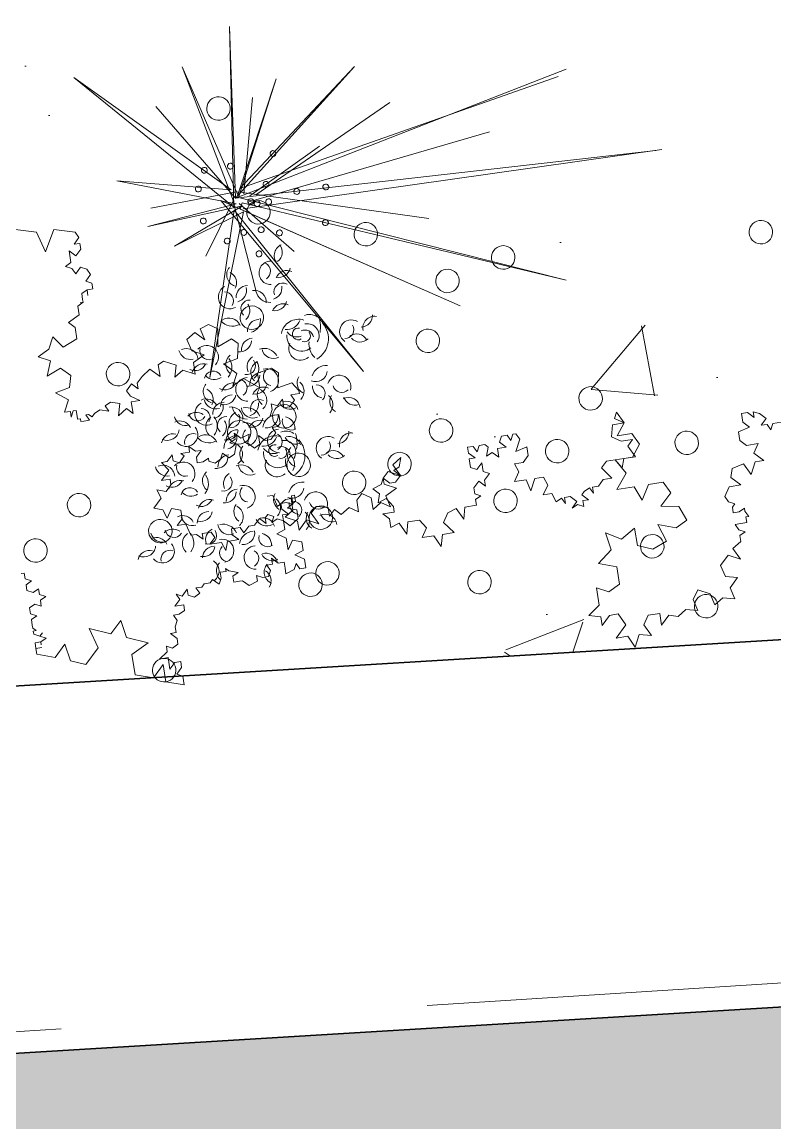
# Model space of a CAD drawing. Header units: metres. Extents: x 0 to 4415, y 1197 to 2590.
# Drawn here: x 1908.921 to 1909.434, y 1309.365 to 1310.115 of the extents above; entities that cross this region are included whole.
import ezdxf

# ---------------------------------------------------------------- set-up
doc = ezdxf.new("R2010")
doc.units = ezdxf.units.M
doc.linetypes.add('AXES', pattern=[2, 1.25, -0.25, 0.25, -0.25])
doc.linetypes.add('CACHE2', pattern=[4.7625, 3.175, -1.5875])
for name, color, linetype, lineweight in [('caché', 20, 'CACHE2', 13), ('Façade 02', 41, 'Continuous', 35), ('gris', 251, 'Continuous', 9)]:
    doc.layers.add(name, color=color, linetype=linetype, lineweight=lineweight)
doc.layers.add('veg', color=7, linetype='Continuous', lineweight=9, true_color=0x61c200)

# ---------------------------------------------------------------- blocks, each defined once
blk = doc.blocks.new('Plantes')
for p, q in [((-0.5796, 1.7132), (-0.238, 1.2957)), ((-0.189, 1.2913), (-0.5796, 1.7132)), ((-0.2838, 1.6127), (-0.1979, 1.2839)), ((-0.238, 1.2957), (-0.2838, 1.6127)), ((-0.2306, 1.2868), (-0.2012, 1.523)), ((-0.1979, 1.2839), (-0.1508, 1.535)), ((-0.1508, 1.535), (-0.1912, 1.2668)), ((-0.2142, 1.2853), (-0.4842, 1.4906)), ((-0.1912, 1.2668), (-0.0912, 1.4638)), ((-0.0912, 1.4638), (-0.1748, 1.2653)), ((-0.5902, 1.4095), (-0.2135, 1.2935)), ((-0.2231, 1.2779), (-0.5902, 1.4095)), ((0.281, 1.3894), (-0.1808, 1.2906)), ((-0.1748, 1.2653), (0.281, 1.3894)), ((-0.2053, 1.2928), (-0.0577, 1.3784)), ((-0.2106, 1.3262), (0.1269, 0.6784)), ((0.2921, 0.9601), (-0.2106, 1.3262)), ((-0.2135, 1.2935), (0.0458, 1.2456)), ((-0.6932, 1.2704), (-0.189, 1.2913)), ((-0.2142, 1.2853), (-0.6932, 1.2704)), ((-0.559, 0.929), (-0.2142, 1.2853)), ((-0.2402, 1.2712), (-0.559, 0.929)), ((-0.5393, 1.1496), (-0.2231, 1.2779)), ((-0.215, 1.2771), (-0.5393, 1.1496)), ((-0.2142, 1.2853), (-0.5127, 0.3401)), ((-0.4942, 0.3632), (-0.2402, 1.2712)), ((-0.2246, 1.2615), (-0.4919, 1.2195)), ((-0.183, 1.2661), (-0.2717, 0.088)), ((-0.2702, 0.1044), (-0.2142, 1.2853)), ((-0.2313, 1.2786), (-0.122, 0.75)), ((0.0754, 0.3782), (-0.215, 1.2771)), ((-0.1993, 1.2675), (0.0754, 0.3782)), ((-0.1986, 1.2757), (-0.055, 1.1311)), ((0.1269, 0.6784), (-0.1823, 1.2742)), ((-0.1808, 1.2906), (0.2921, 0.9601)), ((-0.2008, 1.2512), (-0.3527, 0.5647)), ((-0.2179, 1.2445), (-0.3431, 1.0415)), ((0.6228, 1.2518), (0.6214, 1.2354)), ((0.6214, 1.2354), (0.6533, 1.2244)), ((-0.2193, 1.2281), (-0.4519, 0.8371)), ((0.6348, 1.2013), (0.6333, 1.185)), ((0.6533, 1.2244), (0.6348, 1.2013)), ((0.666, 1.182), (0.6845, 1.2051)), ((0.6845, 1.2051), (0.698, 1.171)), ((0.6333, 1.185), (0.666, 1.182)), ((0.7225, 1.1688), (0.6958, 1.1464)), ((0.698, 1.171), (0.7225, 1.1688)), ((0.6958, 1.1464), (0.7092, 1.1123)), ((0.678, 1.1316), (0.6602, 1.1167)), ((0.6602, 1.1167), (0.6654, 1.0833)), ((0.7092, 1.1123), (0.678, 1.1316)), ((0.6654, 1.0833), (0.6899, 1.0811)), ((0.6899, 1.0811), (0.6721, 1.0662)), ((0.687, 1.0484), (0.6685, 1.0253)), ((0.6721, 1.0662), (0.687, 1.0484)), ((0.6685, 1.0253), (0.6827, 0.9994)), ((0.65, 1.0023), (0.6322, 0.9874)), ((0.6322, 0.9874), (0.6463, 0.9614)), ((0.6827, 0.9994), (0.65, 1.0023)), ((0.6107, 0.9317), (0.6211, 0.9554)), ((0.6211, 0.9554), (0.636, 0.9376)), ((0.6463, 0.9614), (0.679, 0.9585)), ((0.679, 0.9585), (0.6605, 0.9355)), ((0.5937, 0.925), (0.5759, 0.9101)), ((0.5937, 0.925), (0.6107, 0.9317)), ((0.6085, 0.9072), (0.5937, 0.925)), ((0.61, 0.9235), (0.5937, 0.925)), ((0.6234, 0.8894), (0.61, 0.9235)), ((0.636, 0.9376), (0.6612, 0.9436)), ((0.6612, 0.9436), (0.6508, 0.9198)), ((0.6605, 0.9355), (0.6746, 0.9095)), ((0.6902, 0.8999), (0.6932, 0.9325)), ((0.6932, 0.9325), (0.708, 0.9147)), ((0.5581, 0.8952), (0.5395, 0.8721)), ((0.5893, 0.8759), (0.5581, 0.8952)), ((0.5648, 0.8781), (0.5744, 0.8937)), ((0.5744, 0.8937), (0.5893, 0.8759)), ((0.5759, 0.9101), (0.5893, 0.8759)), ((0.6071, 0.8908), (0.6085, 0.9072)), ((0.6427, 0.9206), (0.6234, 0.8894)), ((0.6746, 0.9095), (0.6427, 0.9206)), ((0.6508, 0.9198), (0.6739, 0.9013)), ((0.6739, 0.9013), (0.6902, 0.8999)), ((0.708, 0.9147), (0.7326, 0.9126)), ((0.7326, 0.9126), (0.7222, 0.8888)), ((0.5395, 0.8721), (0.5648, 0.8781)), ((0.5893, 0.8759), (0.6071, 0.8908)), ((0.72, 0.8643), (0.7171, 0.8316)), ((0.7534, 0.8695), (0.72, 0.8643)), ((0.7222, 0.8888), (0.7534, 0.8695)), ((0.7171, 0.8316), (0.7401, 0.8131)), ((0.7401, 0.8131), (0.7661, 0.8272)), ((0.7661, 0.8272), (0.7632, 0.7945)), ((0.761, 0.77), (0.7581, 0.7373)), ((0.7944, 0.7753), (0.761, 0.77)), ((0.7632, 0.7945), (0.7944, 0.7753)), ((0.7016, 0.7506), (0.6913, 0.7268)), ((0.7276, 0.7648), (0.7016, 0.7506)), ((0.7581, 0.7373), (0.7276, 0.7648)), ((0.7225, 0.7076), (0.6891, 0.7023)), ((0.6913, 0.7268), (0.7225, 0.7076)), ((0.5228, 0.6842), (0.5213, 0.6679)), ((0.5391, 0.6828), (0.5228, 0.6842)), ((0.554, 0.665), (0.5391, 0.6828)), ((0.5554, 0.6813), (0.554, 0.665)), ((0.5799, 0.6791), (0.5554, 0.6813)), ((0.5867, 0.662), (0.5799, 0.6791)), ((0.6891, 0.7023), (0.6862, 0.6696)), ((0.5198, 0.6515), (0.5184, 0.6352)), ((0.5369, 0.6582), (0.5198, 0.6515)), ((0.5213, 0.6679), (0.5369, 0.6582)), ((0.5689, 0.6472), (0.5867, 0.662)), ((0.5934, 0.645), (0.5689, 0.6472)), ((0.6371, 0.674), (0.6193, 0.6591)), ((0.6193, 0.6591), (0.6342, 0.6413)), ((0.6535, 0.6725), (0.6371, 0.674)), ((0.6602, 0.6555), (0.6535, 0.6725)), ((0.6698, 0.6711), (0.6602, 0.6555)), ((0.6862, 0.6696), (0.6698, 0.6711)), ((0.5184, 0.6352), (0.5258, 0.6263)), ((0.5258, 0.6263), (0.5511, 0.6323)), ((0.5511, 0.6323), (0.5414, 0.6167)), ((0.5414, 0.6167), (0.5563, 0.5989)), ((0.6001, 0.6279), (0.5934, 0.645)), ((0.6179, 0.6428), (0.6001, 0.6279)), ((0.6342, 0.6413), (0.6179, 0.6428)), ((0.4977, 0.5876), (0.4962, 0.5713)), ((0.5147, 0.5943), (0.4977, 0.5876)), ((0.5296, 0.5765), (0.5147, 0.5943)), ((0.5318, 0.601), (0.5296, 0.5765)), ((0.5563, 0.5989), (0.5318, 0.601)), ((0.4947, 0.5549), (0.494, 0.5468)), ((0.5118, 0.5617), (0.4947, 0.5549)), ((0.4962, 0.5713), (0.5118, 0.5617)), ((0.575, 0.5313), (0.5772, 0.5558)), ((0.5772, 0.5558), (0.601, 0.5455)), ((0.601, 0.5455), (0.6269, 0.5596)), ((0.6269, 0.5596), (0.624, 0.5269)), ((0.494, 0.5468), (0.5096, 0.5371)), ((0.5096, 0.5371), (0.5438, 0.5506)), ((0.5438, 0.5506), (0.5327, 0.5186)), ((0.5572, 0.5164), (0.575, 0.5313)), ((0.624, 0.5269), (0.656, 0.5158)), ((0.5327, 0.5186), (0.5572, 0.5164)), ((0.6218, 0.5024), (0.6196, 0.4779)), ((0.656, 0.5158), (0.6218, 0.5024)), ((0.6196, 0.4779), (0.6434, 0.4675)), ((0.6434, 0.4675), (0.6694, 0.4817)), ((0.6694, 0.4817), (0.6672, 0.4572)), ((0.6672, 0.4572), (0.691, 0.4468)), ((0.691, 0.4468), (0.6814, 0.4312)), ((0.6814, 0.4312), (0.697, 0.4216)), ((0.6806, 0.423), (0.6792, 0.4067)), ((0.6792, 0.4067), (0.694, 0.3889)), ((0.697, 0.4216), (0.6806, 0.423)), ((0.694, 0.3889), (0.7118, 0.4038)), ((0.7118, 0.4038), (0.7022, 0.3882)), ((0.6762, 0.374), (0.6673, 0.3666)), ((0.6911, 0.3562), (0.6762, 0.374)), ((0.6926, 0.3726), (0.6911, 0.3562)), ((0.7089, 0.3711), (0.6926, 0.3726)), ((0.7022, 0.3882), (0.7089, 0.3711)), ((0.9867, 0.3463), (1.0142, 0.3768)), ((1.0142, 0.3768), (1.0194, 0.3434)), ((0.657, 0.3428), (0.6555, 0.3265)), ((0.6733, 0.3413), (0.657, 0.3428)), ((0.6673, 0.3666), (0.6577, 0.351)), ((0.6577, 0.351), (0.6733, 0.3413)), ((0.8346, 0.3022), (0.8709, 0.3402)), ((0.8709, 0.3402), (0.8829, 0.2897)), ((0.9377, 0.3507), (0.9867, 0.3463)), ((0.9511, 0.3165), (0.9377, 0.3507)), ((1.0439, 0.3412), (1.0172, 0.3189)), ((1.0194, 0.3434), (1.0439, 0.3412)), ((0.605, 0.3145), (0.5872, 0.2996)), ((0.6355, 0.2871), (0.605, 0.3145)), ((0.6377, 0.3116), (0.6355, 0.2871)), ((0.6555, 0.3265), (0.6377, 0.3116)), ((0.7863, 0.3148), (0.8346, 0.3022)), ((0.8071, 0.2717), (0.7863, 0.3148)), ((0.9319, 0.2853), (0.9511, 0.3165)), ((1.0172, 0.3189), (1.015, 0.2944)), ((0.5197, 0.2809), (0.4863, 0.2757)), ((0.5338, 0.255), (0.5197, 0.2809)), ((0.5872, 0.2996), (0.5851, 0.2751)), ((0.8829, 0.2897), (0.9319, 0.2853)), ((1.015, 0.2944), (1.0463, 0.2751)), ((1.0463, 0.2751), (1.0819, 0.3049)), ((1.0819, 0.3049), (1.0789, 0.2722)), ((0.4692, 0.269), (0.4521, 0.2623)), ((0.4521, 0.2623), (0.4834, 0.243)), ((0.4834, 0.243), (0.4692, 0.269)), ((0.4863, 0.2757), (0.4834, 0.243)), ((0.4834, 0.243), (0.5182, 0.2646)), ((0.5182, 0.2646), (0.5146, 0.2237)), ((0.5309, 0.2223), (0.5338, 0.255)), ((0.5829, 0.2506), (0.58, 0.2179)), ((0.5807, 0.2261), (0.5851, 0.2751)), ((0.6081, 0.2566), (0.5829, 0.2506)), ((0.5851, 0.2751), (0.6237, 0.2469)), ((0.5851, 0.2751), (0.6081, 0.2566)), ((0.6237, 0.2469), (0.6675, 0.276)), ((0.6675, 0.276), (0.6631, 0.227)), ((0.779, 0.2331), (0.8071, 0.2717)), ((1.1102, 0.2529), (1.076, 0.2395)), ((1.0789, 0.2722), (1.1102, 0.2529)), ((0.5146, 0.2237), (0.5458, 0.2045)), ((0.5487, 0.2372), (0.5309, 0.2223)), ((0.5458, 0.2045), (0.5807, 0.2261)), ((0.58, 0.2179), (0.5487, 0.2372)), ((0.6631, 0.227), (0.7025, 0.207)), ((0.828, 0.2287), (0.779, 0.2331)), ((0.8407, 0.1864), (0.828, 0.2287)), ((1.0501, 0.2254), (1.0241, 0.2112)), ((1.0813, 0.2061), (1.0501, 0.2254)), ((1.076, 0.2395), (1.0813, 0.2061)), ((0.6595, 0.1861), (0.6558, 0.1452)), ((0.7025, 0.207), (0.6595, 0.1861)), ((0.8207, 0.147), (0.8407, 0.1864)), ((1.0241, 0.2112), (1.0212, 0.1785)), ((0.6871, 0.126), (0.7227, 0.1558)), ((0.7227, 0.1558), (0.7264, 0.106)), ((0.7731, 0.1677), (0.8207, 0.147)), ((0.7851, 0.1172), (0.7731, 0.1677)), ((1.0212, 0.1785), (1.0539, 0.1756)), ((1.0539, 0.1756), (1.0272, 0.1533)), ((0.6558, 0.1452), (0.6871, 0.126)), ((1.0331, 0.128), (1.0146, 0.105)), ((1.0272, 0.1533), (1.0331, 0.128)), ((0.7264, 0.106), (0.7658, 0.086)), ((0.7658, 0.086), (0.7851, 0.1172)), ((1.0146, 0.105), (1.0199, 0.0716)), ((0.9879, 0.0827), (0.9619, 0.0685)), ((0.9619, 0.0685), (0.9754, 0.0344)), ((1.0199, 0.0716), (0.9879, 0.0827)), ((0.9754, 0.0344), (1.0073, 0.0233)), ((0.8982, 0.0001), (0.8715, -0.0222)), ((0.9301, -0.011), (0.8982, 0.0001)), ((1.0073, 0.0233), (0.9888, 0.0002)), ((0.9888, 0.0002), (0.994, -0.0332)), ((0.7066, -0.024), (0.6806, -0.0382)), ((0.7222, -0.0336), (0.7066, -0.024)), ((0.8715, -0.0222), (0.8849, -0.0564)), ((0.9354, -0.0444), (0.9301, -0.011)), ((0.9621, -0.0221), (0.9354, -0.0444)), ((0.994, -0.0332), (0.9621, -0.0221)), ((0.6302, -0.0501), (0.6191, -0.0821)), ((0.6554, -0.0441), (0.6302, -0.0501)), ((0.6777, -0.0708), (0.6554, -0.0441)), ((0.6806, -0.0382), (0.6777, -0.0708)), ((0.7289, -0.0507), (0.7222, -0.0336)), ((0.7378, -0.0433), (0.7289, -0.0507)), ((0.7542, -0.0447), (0.7378, -0.0433)), ((0.7431, -0.0767), (0.7527, -0.0611)), ((0.7527, -0.0611), (0.7542, -0.0447)), ((0.7869, -0.0476), (0.7854, -0.064)), ((0.8025, -0.0573), (0.7869, -0.0476)), ((0.8092, -0.0743), (0.8025, -0.0573)), ((0.8188, -0.0587), (0.8092, -0.0743)), ((0.8351, -0.0602), (0.8188, -0.0587)), ((0.8537, -0.0371), (0.8351, -0.0602)), ((0.8849, -0.0564), (0.8537, -0.0371)), ((0.4787, -0.086), (0.4772, -0.1024)), ((0.5032, -0.0882), (0.4787, -0.086)), ((0.5181, -0.106), (0.5032, -0.0882)), ((0.5292, -0.0741), (0.5181, -0.106)), ((0.5537, -0.0762), (0.5292, -0.0741)), ((0.5686, -0.094), (0.5537, -0.0762)), ((0.6191, -0.0821), (0.6503, -0.1013)), ((0.7513, -0.0774), (0.7431, -0.0767)), ((0.7669, -0.087), (0.7513, -0.0774)), ((0.7676, -0.0789), (0.7669, -0.087)), ((0.7839, -0.0803), (0.7676, -0.0789)), ((0.7854, -0.064), (0.7839, -0.0803)), ((0.4758, -0.1187), (0.4825, -0.1358)), ((0.4921, -0.1202), (0.4758, -0.1187)), ((0.4772, -0.1024), (0.4921, -0.1202)), ((0.5657, -0.1267), (0.5686, -0.094)), ((0.5916, -0.1126), (0.5657, -0.1267)), ((0.614, -0.1393), (0.5916, -0.1126)), ((0.6161, -0.1148), (0.614, -0.1393)), ((0.6503, -0.1013), (0.6161, -0.1148)), ((0.4825, -0.1358), (0.4974, -0.1536)), ((0.4974, -0.1536), (0.5152, -0.1387)), ((0.5152, -0.1387), (0.5137, -0.155)), ((0.5123, -0.1714), (0.5101, -0.1959)), ((0.5293, -0.1647), (0.5123, -0.1714)), ((0.5137, -0.155), (0.5293, -0.1647)), ((0.7636, -2.1539), (0.7643, -2.1457)), ((0.7636, -2.1539), (0.7636, -2.1539)), ((0.7636, -2.1539), (0.7636, -2.1539)), ((0.7636, -2.1539), (0.7636, -2.1539)), ((0.7636, -2.1539), (0.7636, -2.1539)), ((0.7636, -2.1539), (0.7636, -2.1539)), ((0.7636, -2.1539), (0.7636, -2.1539)), ((0.7636, -2.1539), (0.7636, -2.1539)), ((0.7799, -2.1554), (0.7636, -2.1539)), ((0.7866, -2.1724), (0.7799, -2.1554)), ((0.7962, -2.1568), (0.7866, -2.1724)), ((0.8126, -2.1583), (0.7962, -2.1568)), ((0.8097, -2.191), (0.8193, -2.1754)), ((0.8193, -2.1754), (0.8126, -2.1583)), ((0.8616, -2.1627), (0.852, -2.1783)), ((0.852, -2.1783), (0.8587, -2.1953)), ((0.8779, -2.1641), (0.8616, -2.1627)), ((0.8847, -2.1812), (0.8779, -2.1641)), ((0.8943, -2.1656), (0.8847, -2.1812)), ((0.9106, -2.167), (0.8943, -2.1656)), ((0.9188, -2.1678), (0.9106, -2.167)), ((0.9262, -2.1767), (0.9188, -2.1678)), ((0.927, -2.1685), (0.9262, -2.1767)), ((0.9351, -2.1692), (0.927, -2.1685)), ((0.9419, -2.1863), (0.9351, -2.1692)), ((0.9597, -2.1714), (0.9582, -2.1878)), ((0.976, -2.1729), (0.9597, -2.1714)), ((0.9745, -2.1892), (0.976, -2.1729)), ((0.976, -2.1729), (0.9745, -2.1892)), ((0.9923, -2.1743), (0.976, -2.1729)), ((1.0043, -2.2248), (0.9923, -2.1743)), ((-0.1952, -2.1919), (-0.1839, -2.2505)), ((0.826, -2.1924), (0.8097, -2.191)), ((0.8327, -2.2095), (0.826, -2.1924)), ((0.8423, -2.1939), (0.8327, -2.2095)), ((0.8587, -2.1953), (0.8423, -2.1939)), ((0.933, -2.1937), (0.9419, -2.1863)), ((0.9419, -2.1863), (0.933, -2.1937)), ((0.9486, -2.2034), (0.9419, -2.1863)), ((0.9582, -2.1878), (0.9486, -2.2034)), ((0.9664, -2.1885), (0.9582, -2.1878)), ((0.9582, -2.1878), (0.9664, -2.1885)), ((0.1443, -2.2633), (0.1636, -2.2321)), ((0.1636, -2.2321), (0.177, -2.2663)), ((0.9687, -2.2546), (1.0043, -2.2248)), ((-0.1282, -2.272), (-0.1883, -2.2995)), ((-0.1839, -2.2505), (-0.1282, -2.272)), ((0.1102, -2.2768), (0.1443, -2.2633)), ((0.177, -2.2663), (0.2193, -2.2536)), ((0.2193, -2.2536), (0.1994, -2.293)), ((0.2551, -2.3144), (0.2669, -2.2743)), ((0.2669, -2.2743), (0.2885, -2.3092)), ((1.017, -2.2671), (0.9687, -2.2546)), ((1.0297, -2.3094), (1.017, -2.2671)), ((-0.1883, -2.2995), (-0.1771, -2.3582)), ((0.1407, -2.3042), (0.1102, -2.2768)), ((0.1207, -2.3436), (0.1407, -2.3042)), ((0.1994, -2.293), (0.2217, -2.3197)), ((0.2885, -2.3092), (0.3226, -2.2957)), ((0.3226, -2.2957), (0.3212, -2.3121)), ((-0.0932, -2.341), (-0.0836, -2.3254)), ((-0.0836, -2.3254), (-0.0768, -2.3424)), ((0.0539, -2.3541), (0.0731, -2.3229)), ((0.0731, -2.3229), (0.088, -2.3407)), ((0.2217, -2.3197), (0.2551, -2.3144)), ((0.3205, -2.3202), (0.3197, -2.3284)), ((0.3197, -2.3284), (0.3361, -2.3299)), ((0.3375, -2.3135), (0.3205, -2.3202)), ((0.3212, -2.3121), (0.3375, -2.3135)), ((0.3361, -2.3299), (0.3442, -2.3306)), ((0.3442, -2.3306), (0.3435, -2.3388)), ((0.9295, -2.3252), (0.9852, -2.3466)), ((0.9489, -2.3846), (0.9295, -2.3252)), ((0.9852, -2.3466), (1.0297, -2.3094)), ((-0.1771, -2.3582), (-0.1615, -2.3678)), ((-0.1615, -2.3678), (-0.1437, -2.3529)), ((-0.1437, -2.3529), (-0.1451, -2.3693)), ((-0.1288, -2.3707), (-0.111, -2.3559)), ((-0.1259, -2.3381), (-0.0932, -2.341)), ((-0.111, -2.3559), (-0.1259, -2.3381)), ((-0.0612, -2.3521), (-0.079, -2.3669)), ((-0.079, -2.3669), (-0.0723, -2.384)), ((-0.0768, -2.3424), (-0.0612, -2.3521)), ((-0.0144, -2.381), (-0.0048, -2.3653)), ((-0.0048, -2.3653), (0.0034, -2.3661)), ((-0.0048, -2.3653), (-0.0048, -2.3653)), ((0.0034, -2.3661), (0.0116, -2.3668)), ((0.0034, -2.3661), (0.0034, -2.3661)), ((0.0034, -2.3661), (0.0034, -2.3661)), ((0.0116, -2.3668), (0.0197, -2.3675)), ((0.0197, -2.3675), (0.0294, -2.3519)), ((0.0205, -2.3594), (0.0197, -2.3675)), ((0.0197, -2.3675), (0.0205, -2.3594)), ((0.0294, -2.3519), (0.0539, -2.3541)), ((0.088, -2.3407), (0.1207, -2.3436)), ((0.3339, -2.3544), (0.3331, -2.3626)), ((0.3331, -2.3626), (0.3406, -2.3715)), ((0.3331, -2.3626), (0.3331, -2.3626)), ((0.3495, -2.364), (0.3339, -2.3544)), ((0.3435, -2.3388), (0.3517, -2.3395)), ((0.3509, -2.3477), (0.3495, -2.364)), ((0.3517, -2.3395), (0.3509, -2.3477)), ((-0.1451, -2.3693), (-0.1288, -2.3707)), ((-0.0723, -2.384), (-0.0567, -2.3936)), ((-0.0567, -2.3936), (-0.0389, -2.3788)), ((-0.0389, -2.3788), (-0.0322, -2.3958)), ((-0.0322, -2.3958), (-0.0159, -2.3973)), ((-0.0159, -2.3973), (-0.0151, -2.3891)), ((-0.0151, -2.3891), (-0.0144, -2.381)), ((-0.0062, -2.3817), (-0.0144, -2.381)), ((-0.0144, -2.381), (-0.0062, -2.3817)), ((0.0019, -2.3824), (-0.0062, -2.3817)), ((-0.0062, -2.3817), (0.0019, -2.3824)), ((0.3317, -2.3789), (0.3221, -2.3945)), ((0.3221, -2.3945), (0.328, -2.4198)), ((0.3406, -2.3715), (0.3317, -2.3789)), ((0.3317, -2.3789), (0.3317, -2.3789)), ((0.9133, -2.4143), (0.9489, -2.3846)), ((0.3124, -2.4101), (0.3028, -2.4257)), ((0.3028, -2.4257), (0.3088, -2.451)), ((0.328, -2.4198), (0.3124, -2.4101)), ((0.9616, -2.4269), (0.9133, -2.4143)), ((0.981, -2.4863), (0.9616, -2.4269)), ((0.3088, -2.451), (0.3422, -2.4457)), ((0.3422, -2.4457), (0.3237, -2.4688)), ((1.0099, -2.4394), (0.981, -2.4863)), ((1.067, -2.4445), (1.0099, -2.4394)), ((1.079, -2.495), (1.067, -2.4445)), ((0.2739, -2.4726), (0.2561, -2.4875)), ((0.2561, -2.4875), (0.271, -2.5053)), ((0.2895, -2.4822), (0.2739, -2.4726)), ((0.3037, -2.5082), (0.2895, -2.4822)), ((0.3059, -2.4837), (0.3037, -2.5082)), ((0.3385, -2.4866), (0.3059, -2.4837)), ((0.3237, -2.4688), (0.3385, -2.4866)), ((0.2369, -2.5187), (0.2183, -2.5417)), ((0.2547, -2.5038), (0.2369, -2.5187)), ((0.271, -2.5053), (0.2547, -2.5038)), ((1.0093, -2.5382), (1.0278, -2.5152)), ((1.0278, -2.5152), (1.0256, -2.5397)), ((1.0434, -2.5248), (1.079, -2.495)), ((0.2183, -2.5417), (0.2406, -2.5684)), ((0.5562, -2.539), (0.58, -2.5493)), ((0.5622, -2.5642), (0.5562, -2.539)), ((0.58, -2.5493), (0.6067, -2.527)), ((0.6067, -2.527), (0.6127, -2.5522)), ((0.6127, -2.5522), (0.6365, -2.5626)), ((0.9573, -2.5665), (0.9588, -2.5502)), ((0.9588, -2.5502), (0.9737, -2.568)), ((0.9929, -2.5368), (1.0093, -2.5382)), ((0.9996, -2.5538), (0.9929, -2.5368)), ((1.0256, -2.5397), (1.0583, -2.5426)), ((1.0583, -2.5426), (1.0405, -2.5575)), ((1.0924, -2.5292), (1.0434, -2.5248)), ((1.1044, -2.5796), (1.0924, -2.5292)), ((0.208, -2.5655), (0.1983, -2.5811)), ((0.1983, -2.5811), (0.2118, -2.6153)), ((0.2406, -2.5684), (0.208, -2.5655)), ((0.4613, -2.5881), (0.4791, -2.5732)), ((0.4791, -2.5732), (0.4805, -2.5569)), ((0.4805, -2.5569), (0.5036, -2.5754)), ((0.5036, -2.5754), (0.5303, -2.5531)), ((0.5303, -2.5531), (0.5281, -2.5776)), ((0.5281, -2.5776), (0.5444, -2.5791)), ((0.5444, -2.5791), (0.5622, -2.5642)), ((0.6365, -2.5626), (0.6105, -2.5767)), ((0.6105, -2.5767), (0.6165, -2.602)), ((0.8497, -2.5734), (0.8653, -2.583)), ((0.8564, -2.5904), (0.8497, -2.5734)), ((0.8653, -2.583), (0.8831, -2.5681)), ((0.8831, -2.5681), (0.8809, -2.5926)), ((0.8972, -2.5941), (0.9068, -2.5785)), ((0.9068, -2.5785), (0.9083, -2.5621)), ((0.9083, -2.5621), (0.9239, -2.5718)), ((0.9239, -2.5718), (0.941, -2.5651)), ((0.941, -2.5651), (0.9573, -2.5665)), ((0.9737, -2.568), (0.99, -2.5694)), ((0.99, -2.5694), (0.9996, -2.5538)), ((1.0405, -2.5575), (1.039, -2.5738)), ((1.039, -2.5738), (1.0554, -2.5753)), ((1.0554, -2.5753), (1.0732, -2.5604)), ((1.0732, -2.5604), (1.0799, -2.5775)), ((1.0799, -2.5775), (1.1044, -2.5796)), ((0.2118, -2.6153), (0.2452, -2.61)), ((0.2452, -2.61), (0.2266, -2.6331)), ((0.4569, -2.6371), (0.4591, -2.6126)), ((0.4591, -2.6126), (0.4665, -2.6215)), ((0.4776, -2.5896), (0.4613, -2.5881)), ((0.4665, -2.6215), (0.4843, -2.6067)), ((0.4843, -2.6067), (0.4776, -2.5896)), ((0.6165, -2.602), (0.641, -2.6042)), ((0.641, -2.6042), (0.6588, -2.5893)), ((0.6588, -2.5893), (0.6566, -2.6138)), ((0.6566, -2.6138), (0.6886, -2.6249)), ((0.8386, -2.6053), (0.8564, -2.5904)), ((0.8549, -2.6068), (0.8386, -2.6053)), ((0.8616, -2.6239), (0.8549, -2.6068)), ((0.8809, -2.5926), (0.8972, -2.5941)), ((0.2266, -2.6331), (0.2401, -2.6672)), ((0.4405, -2.6357), (0.4569, -2.6371)), ((0.4554, -2.6535), (0.4405, -2.6357)), ((0.6886, -2.6249), (0.6871, -2.6412)), ((0.6871, -2.6412), (0.702, -2.659)), ((0.8349, -2.6462), (0.8364, -2.6298)), ((0.8364, -2.6298), (0.852, -2.6395)), ((0.852, -2.6395), (0.8616, -2.6239)), ((0.1427, -2.6503), (0.1242, -2.6733)), ((0.1242, -2.6733), (0.1465, -2.7)), ((0.1747, -2.6614), (0.1427, -2.6503)), ((0.1881, -2.6955), (0.1747, -2.6614)), ((0.2074, -2.6643), (0.1881, -2.6955)), ((0.2401, -2.6672), (0.2074, -2.6643)), ((0.454, -2.6698), (0.4554, -2.6535)), ((0.4718, -2.6549), (0.454, -2.6698)), ((0.4881, -2.6564), (0.4718, -2.6549)), ((0.477, -2.6884), (0.4866, -2.6727)), ((0.4866, -2.6727), (0.4881, -2.6564)), ((0.6857, -2.6576), (0.6835, -2.6821)), ((0.702, -2.659), (0.6857, -2.6576)), ((0.8157, -2.6774), (0.8246, -2.67)), ((0.8246, -2.67), (0.826, -2.6536)), ((0.826, -2.6536), (0.8349, -2.6462)), ((0.1146, -2.689), (0.1042, -2.7127)), ((0.1465, -2.7), (0.1146, -2.689)), ((0.4852, -2.6891), (0.477, -2.6884)), ((0.4919, -2.7062), (0.4852, -2.6891)), ((0.6835, -2.6821), (0.6991, -2.6917)), ((0.6991, -2.6917), (0.7169, -2.6768)), ((0.7169, -2.6768), (0.714, -2.7095)), ((0.7957, -2.7168), (0.7971, -2.7005)), ((0.7971, -2.7005), (0.8135, -2.7019)), ((0.8135, -2.7019), (0.8305, -2.6952)), ((0.8231, -2.6863), (0.8157, -2.6774)), ((0.8305, -2.6952), (0.8231, -2.6863)), ((0.1042, -2.7127), (0.1184, -2.7387)), ((0.1184, -2.7387), (0.1681, -2.7349)), ((0.1681, -2.7349), (0.1482, -2.7743)), ((0.4652, -2.7285), (0.4823, -2.7218)), ((0.4801, -2.7463), (0.4652, -2.7285)), ((0.4823, -2.7218), (0.4919, -2.7062)), ((0.7125, -2.7259), (0.7096, -2.7585)), ((0.7377, -2.7199), (0.7125, -2.7259)), ((0.714, -2.7095), (0.7377, -2.7199)), ((0.7875, -2.7161), (0.7957, -2.7168)), ((0.7949, -2.725), (0.7875, -2.7161)), ((0.8009, -2.7502), (0.7949, -2.725)), ((0.8106, -2.7346), (0.8009, -2.7502)), ((0.8269, -2.7361), (0.8106, -2.7346)), ((0.8254, -2.7524), (0.8269, -2.7361)), ((0.2046, -2.7876), (0.2164, -2.7475)), ((0.2164, -2.7475), (0.2462, -2.7831)), ((0.4125, -2.765), (0.4289, -2.7664)), ((0.4274, -2.7828), (0.4125, -2.765)), ((0.4289, -2.7664), (0.4385, -2.7508)), ((0.4385, -2.7508), (0.4452, -2.7679)), ((0.4452, -2.7679), (0.4705, -2.7619)), ((0.4705, -2.7619), (0.4801, -2.7463)), ((0.6784, -2.7393), (0.6762, -2.7638)), ((0.6762, -2.7638), (0.6918, -2.7734)), ((0.6947, -2.7407), (0.6784, -2.7393)), ((0.7096, -2.7585), (0.6947, -2.7407)), ((0.8247, -2.7606), (0.8254, -2.7524)), ((0.8321, -2.7695), (0.8247, -2.7606)), ((0.1482, -2.7743), (0.163, -2.7921)), ((0.163, -2.7921), (0.2046, -2.7876)), ((0.2462, -2.7831), (0.2803, -2.7696)), ((0.2803, -2.7696), (0.2611, -2.8009)), ((0.4171, -2.8065), (0.4274, -2.7828)), ((0.674, -2.7883), (0.6725, -2.8046)), ((0.6918, -2.7734), (0.674, -2.7883)), ((0.8292, -2.8022), (0.8396, -2.7784)), ((0.8396, -2.7784), (0.8321, -2.7695)), ((0.2611, -2.8009), (0.2901, -2.8446)), ((0.4423, -2.8006), (0.4171, -2.8065)), ((0.4572, -2.8184), (0.4423, -2.8006)), ((0.4475, -2.834), (0.4572, -2.8184)), ((0.6725, -2.8046), (0.6547, -2.8195)), ((0.6547, -2.8195), (0.6696, -2.8373)), ((0.8129, -2.8007), (0.8292, -2.8022)), ((0.8196, -2.8178), (0.8129, -2.8007)), ((0.8181, -2.8341), (0.8196, -2.8178)), ((0.2493, -2.841), (0.2374, -2.8811)), ((0.2901, -2.8446), (0.2493, -2.841)), ((0.423, -2.8318), (0.4475, -2.834)), ((0.4379, -2.8496), (0.423, -2.8318)), ((0.4365, -2.8659), (0.4379, -2.8496)), ((0.6533, -2.8359), (0.6444, -2.8433)), ((0.6444, -2.8433), (0.6511, -2.8604)), ((0.6511, -2.8604), (0.6682, -2.8537)), ((0.6696, -2.8373), (0.6533, -2.8359)), ((0.6682, -2.8537), (0.6585, -2.8693)), ((0.7677, -2.8461), (0.784, -2.8475)), ((0.7825, -2.8639), (0.7677, -2.8461)), ((0.784, -2.8475), (0.7855, -2.8312)), ((0.7855, -2.8312), (0.8011, -2.8408)), ((0.8011, -2.8408), (0.8181, -2.8341)), ((0.2374, -2.8811), (0.2523, -2.8989)), ((0.337, -2.8735), (0.3533, -2.875)), ((0.3437, -2.8906), (0.337, -2.8735)), ((0.3533, -2.875), (0.3704, -2.8683)), ((0.3704, -2.8683), (0.3682, -2.8928)), ((0.3927, -2.895), (0.4016, -2.8875)), ((0.4016, -2.8875), (0.403, -2.8712)), ((0.403, -2.8712), (0.4187, -2.8808)), ((0.4187, -2.8808), (0.4365, -2.8659)), ((0.6162, -2.882), (0.6148, -2.8983)), ((0.6326, -2.8834), (0.6162, -2.882)), ((0.6474, -2.9012), (0.6326, -2.8834)), ((0.6489, -2.8849), (0.6474, -2.9012)), ((0.6652, -2.8863), (0.6489, -2.8849)), ((0.6585, -2.8693), (0.6652, -2.8863)), ((0.6652, -2.8863), (0.6897, -2.8885)), ((0.6801, -2.9041), (0.6652, -2.8863)), ((0.6897, -2.8885), (0.7001, -2.8648)), ((0.7001, -2.8648), (0.7143, -2.8907)), ((0.7811, -2.8802), (0.7825, -2.8639)), ((0.7974, -2.8817), (0.7811, -2.8802)), ((0.8138, -2.8831), (0.7974, -2.8817)), ((0.8034, -2.9069), (0.8138, -2.8831)), ((0.2523, -2.8989), (0.2939, -2.8944)), ((0.2939, -2.8944), (0.2821, -2.9345)), ((0.3259, -2.9055), (0.3437, -2.8906)), ((0.3504, -2.9077), (0.3259, -2.9055)), ((0.3489, -2.924), (0.3504, -2.9077)), ((0.3682, -2.8928), (0.3927, -2.895)), ((0.597, -2.9132), (0.5962, -2.9214)), ((0.6215, -2.9154), (0.597, -2.9132)), ((0.6126, -2.9228), (0.6311, -2.8998)), ((0.6148, -2.8983), (0.6215, -2.9154)), ((0.6311, -2.8998), (0.6371, -2.925)), ((0.6616, -2.9272), (0.6801, -2.9041)), ((0.7143, -2.8907), (0.7469, -2.8936)), ((0.7469, -2.8936), (0.721, -2.9078)), ((0.721, -2.9078), (0.727, -2.933)), ((0.7515, -2.9352), (0.7618, -2.9114)), ((0.7618, -2.9114), (0.776, -2.9374)), ((0.7863, -2.9136), (0.8034, -2.9069)), ((0.8019, -2.9233), (0.7863, -2.9136)), ((0.2821, -2.9345), (0.3051, -2.953)), ((0.3133, -2.9538), (0.3155, -2.9293)), ((0.3155, -2.9293), (0.3311, -2.9389)), ((0.3311, -2.9389), (0.3489, -2.924)), ((0.5962, -2.9214), (0.6126, -2.9228)), ((0.6371, -2.925), (0.6616, -2.9272)), ((0.727, -2.933), (0.7515, -2.9352)), ((0.776, -2.9374), (0.8005, -2.9396)), ((0.8005, -2.9396), (0.8019, -2.9233)), ((0.3051, -2.953), (0.3133, -2.9538))]:
    blk.add_line(p, q)
at = {"color": 97}
for p, q in [((-0.215, 1.2771), (-0.215, 1.2771)), ((-0.1823, 1.2742), (-0.1993, 1.2675))]:
    blk.add_line(p, q, dxfattribs=at)
at = {"color": 72}
for centre, major_axis, start_param, end_param in [((0.7366, 1.604), (0.0232, 0.0232), 4.082311, 6.019626), ((0.7849, 1.5914), (0.0232, 0.0232), 1.097798, 2.668594), ((0.6988, 1.5497), (0.0232, 0.0232), 5.269135, 6.892291), ((0.75, 1.5699), (0.0232, 0.0232), 1.970463, 3.541259), ((0.7568, 1.5528), (0.0232, 0.0232), 3.296913, 6.438505), ((0.5496, 1.5383), (0.0232, 0.0232), 1.987916, 3.925231), ((0.5154, 1.5249), (0.0232, 0.0232), 5.338948, 6.909744), ((0.7293, 1.5223), (0.0232, 0.0232), 1.603943, 3.052567), ((0.6959, 1.517), (0.0174, 0.0174), 4.536097, 6.979557), ((0.7798, 1.5343), (0.0174, 0.0174), 0.609106, 2.755861), ((0.4159, 1.5173), (0.0232, 0.0232), 4.082311, 6.019626), ((0.4642, 1.5048), (0.0232, 0.0232), 1.097798, 2.668594), ((0.595, 1.4931), (0.0232, 0.0232), 1.115251, 2.738407), ((0.5474, 1.5138), (0.0232, 0.0232), 4.466283, 6.03708), ((0.3781, 1.463), (0.0232, 0.0232), 5.269135, 6.892291), ((0.4294, 1.4832), (0.0232, 0.0232), 1.970463, 3.541259), ((0.4361, 1.4661), (0.0232, 0.0232), 3.296913, 6.438505), ((0.5445, 1.4811), (0.0232, 0.0232), 1.58649, 4.710629), ((0.5274, 1.4744), (0.0174, 0.0174), 5.251682, 7.398437), ((0.6091, 1.4671), (0.0174, 0.0174), 1.045438, 3.471446), ((0.5757, 1.4619), (0.0232, 0.0232), 4.954976, 6.386146), ((0.6937, 1.4925), (0.0232, 0.0232), 1.970463, 3.541259), ((0.6581, 1.4628), (0.0232, 0.0232), 5.269135, 6.892291), ((0.7406, 1.4636), (0.0232, 0.0232), 0.015694, 1.830836), ((0.2289, 1.4517), (0.0232, 0.0232), 1.987916, 3.925231), ((0.1947, 1.4382), (0.0232, 0.0232), 5.338948, 6.909744), ((0.4086, 1.4356), (0.0232, 0.0232), 1.603943, 3.052567), ((0.3752, 1.4304), (0.0174, 0.0174), 4.536097, 6.979557), ((0.4591, 1.4476), (0.0174, 0.0174), 0.609106, 2.755861), ((0.6062, 1.4345), (0.0232, 0.0232), 4.466283, 6.03708), ((0.6872, 1.419), (0.0232, 0.0232), 0.870905, 2.424248), ((0.6478, 1.439), (0.0232, 0.0232), 4.169577, 5.792734), ((0.736, 1.5052), (0.029, 0.029), 3.296913, 4.65827), ((0.7465, 1.4384), (0.0232, 0.0232), 4.169577, 5.792734), ((0.2238, 1.3945), (0.0232, 0.0232), 1.58649, 4.710629), ((0.2743, 1.4064), (0.0232, 0.0232), 1.115251, 2.738407), ((0.2267, 1.4271), (0.0232, 0.0232), 4.466283, 6.03708), ((0.373, 1.4058), (0.0232, 0.0232), 1.970463, 3.541259), ((0.3812, 1.4051), (0.0232, 0.0232), 5.077149, 8.218741), ((0.3908, 1.4207), (0.0174, 0.0174), 2.406795, 4.536097), ((0.4725, 1.4134), (0.0232, 0.0232), 1.79593, 3.611072), ((0.4221, 1.4015), (0.029, 0.029), 5.077149, 6.455959), ((0.5699, 1.3965), (0.0232, 0.0232), 6.194159, 8.009302), ((0.575, 1.4537), (0.029, 0.029), 3.331819, 4.710629), ((0.6538, 1.4137), (0.0232, 0.0232), 1.115251, 2.738407), ((0.7347, 1.3983), (0.0232, 0.0232), 0.521839, 1.953009), ((0.7206, 1.4242), (0.0174, 0.0174), 3.436539, 5.862547), ((0.7852, 1.4102), (0.0232, 0.0232), 0.870905, 2.424248), ((-0.2463, 1.387), (0.0058, 0.0058), 2.267169, 8.550354), ((-0.1564, 1.379), (0.0058, 0.0058), 2.267169, 8.550354), ((0.2067, 1.3878), (0.0174, 0.0174), 5.251682, 7.398437), ((0.2884, 1.3805), (0.0174, 0.0174), 1.045438, 3.471446), ((0.255, 1.3752), (0.0232, 0.0232), 4.954976, 6.386146), ((0.3211, 1.3775), (0.0232, 0.0232), 5.862547, 7.817316), ((0.3411, 1.4169), (0.0232, 0.0232), 2.895487, 4.466283), ((0.3374, 1.3761), (0.0232, 0.0232), 5.269135, 6.892291), ((0.385, 1.3554), (0.0232, 0.0232), 0.783639, 2.389342), ((0.3634, 1.3902), (0.0232, 0.0232), 3.750698, 5.321495), ((0.4153, 1.4185), (0.029, 0.029), 3.296913, 4.65827), ((0.4199, 1.377), (0.0232, 0.0232), 0.015694, 1.830836), ((0.503, 1.386), (0.0232, 0.0232), 4.064858, 5.688014), ((0.7333, 1.3819), (0.029, 0.029), 2.197355, 3.558712), ((0.6902, 1.3611), (0.0232, 0.0232), 5.181868, 7.014464), ((0.7667, 1.3872), (-0.0232, 0.0232), 0.626559, 3.750698), ((0.7734, 1.3701), (0.0174, 0.0174), 5.810187, 7.939489), ((0.8201, 1.4318), (0.0232, 0.0232), 2.9653, 4.920069), ((0.8232, 1.3739), (0.0232, 0.0232), 0.015694, 1.58649), ((-0.2975, 1.3669), (0.0058, 0.0058), 2.267169, 8.550354), ((0.0605, 1.3184), (0.0232, 0.0232), 5.077149, 8.218741), ((0.3331, 1.3271), (0.0232, 0.0232), 1.115251, 2.738407), ((0.2855, 1.3478), (0.0232, 0.0232), 4.466283, 6.03708), ((0.3665, 1.3323), (0.0232, 0.0232), 0.870905, 2.424248), ((0.3271, 1.3523), (0.0232, 0.0232), 4.169577, 5.792734), ((0.4177, 1.3524), (0.0174, 0.0174), 0.0506, 2.476608), ((0.4206, 1.3851), (0.0232, 0.0232), 3.401633, 4.832803), ((0.4645, 1.3236), (0.0232, 0.0232), 0.870905, 2.424248), ((0.4259, 1.3517), (0.0232, 0.0232), 4.169577, 5.792734), ((0.4816, 1.3303), (0.0232, 0.0232), 0.783639, 2.389342), ((0.5328, 1.3504), (0.0232, 0.0232), 0.783639, 2.336982), ((0.5811, 1.3379), (0.0232, 0.0232), 0.41712, 1.865743), ((0.5758, 1.3713), (0.0174, 0.0174), 3.331819, 5.77528), ((0.6301, 1.3335), (0.0232, 0.0232), 0.783639, 2.336982), ((0.6004, 1.3691), (0.0232, 0.0232), 4.064858, 5.688014), ((-0.0962, 1.316), (0.0058, 0.0058), 2.267169, 8.550354), ((0.0004, 1.2909), (0.0232, 0.0232), 5.862547, 7.817316), ((0.0701, 1.3341), (0.0174, 0.0174), 2.406795, 4.536097), ((0.1518, 1.3268), (0.0232, 0.0232), 1.79593, 3.611072), ((0.1014, 1.3148), (0.029, 0.029), 5.077149, 6.455959), ((0.2492, 1.3098), (0.0232, 0.0232), 6.194159, 8.009302), ((0.2543, 1.367), (0.029, 0.029), 3.331819, 4.710629), ((0.3999, 1.3376), (0.0232, 0.0232), 2.249715, 4.064858), ((0.3628, 1.2915), (0.029, 0.029), 5.530934, 6.909744), ((0.414, 1.3116), (0.0232, 0.0232), 0.521839, 1.953009), ((0.3999, 1.3376), (0.0174, 0.0174), 3.436539, 5.862547), ((0.4511, 1.3577), (0.0232, 0.0232), 3.750698, 5.321495), ((0.4994, 1.3452), (0.0232, 0.0232), 2.9653, 4.920069), ((0.5025, 1.2872), (0.0232, 0.0232), 0.015694, 1.58649), ((0.5715, 1.3223), (0.029, 0.029), 2.110089, 3.453992), ((0.5277, 1.2932), (0.0232, 0.0232), 5.094602, 6.909744), ((0.6205, 1.3179), (0.0232, 0.0232), 2.110089, 5.234228), ((0.6109, 1.3023), (0.0174, 0.0174), 5.705467, 7.852222), ((0.6613, 1.3142), (0.0232, 0.0232), 6.194159, 7.764956), ((0.6732, 1.3544), (0.0232, 0.0232), 2.878034, 4.832803), ((0.72, 1.3255), (0.0232, 0.0232), 3.837965, 5.670561), ((0.7587, 1.2973), (0.029, 0.029), 1.010531, 2.371888), ((0.7913, 1.2944), (0.0232, 0.0232), 5.530934, 8.655074), ((-0.3041, 1.2933), (0.0058, 0.0058), 2.267169, 8.550354), ((0.0204, 1.3303), (0.0232, 0.0232), 2.895487, 4.466283), ((0.0643, 1.2687), (0.0232, 0.0232), 0.783639, 2.389342), ((0.0427, 1.3036), (0.0232, 0.0232), 3.750698, 5.321495), ((0.097, 1.2658), (0.0174, 0.0174), 0.0506, 2.476608), ((0.2121, 1.2637), (0.0232, 0.0232), 0.783639, 2.336982), ((0.1823, 1.2993), (0.0232, 0.0232), 4.064858, 5.688014), ((0.3212, 1.2869), (0.0232, 0.0232), 5.530934, 8.672527), ((0.3153, 1.3122), (0.0174, 0.0174), 2.86058, 4.989882), ((0.4126, 1.2953), (0.029, 0.029), 2.197355, 3.558712), ((0.3695, 1.2744), (0.0232, 0.0232), 5.181868, 7.014464), ((0.446, 1.3005), (0.0232, 0.0232), 2.197355, 5.321495), ((0.4527, 1.2834), (0.0174, 0.0174), 5.810187, 7.939489), ((0.7928, 1.3107), (0.0174, 0.0174), 2.91294, 5.042242), ((-0.1169, 1.2684), (0.0058, 0.0058), 2.267169, 8.550354), ((0.0999, 1.2985), (0.0232, 0.0232), 3.401633, 4.832803), ((0.1304, 1.271), (0.0232, 0.0232), 3.750698, 5.321495), ((0.1609, 1.2436), (0.0232, 0.0232), 0.783639, 2.389342), ((0.2604, 1.2512), (0.0232, 0.0232), 0.41712, 1.865743), ((0.2551, 1.2846), (0.0174, 0.0174), 3.331819, 5.77528), ((0.276, 1.2416), (0.0232, 0.0232), 0.033147, 1.987916), ((0.2633, 1.2839), (0.0232, 0.0232), 3.349273, 4.920069), ((0.3094, 1.2468), (0.0232, 0.0232), 0.783639, 2.336982), ((0.2797, 1.2824), (0.0232, 0.0232), 4.064858, 5.688014), ((0.3027, 1.2639), (0.0232, 0.0232), 4.204484, 5.77528), ((0.3503, 1.2432), (0.0232, 0.0232), 1.237424, 2.843127), ((0.3406, 1.2276), (0.0232, 0.0232), 6.194159, 7.764956), ((0.3762, 1.2573), (0.0174, 0.0174), 0.504386, 2.930394), ((0.3628, 1.2915), (0.0232, 0.0232), 3.855418, 5.286588), ((0.3948, 1.2804), (0.0232, 0.0232), 4.204484, 5.77528), ((0.4423, 1.2597), (0.0232, 0.0232), 1.237424, 2.843127), ((0.5048, 1.2211), (0.0348, 0.0348), 1.045438, 2.720954), ((0.7149, 1.2683), (0.0232, 0.0232), 2.144995, 3.698339), ((0.6726, 1.2556), (0.0232, 0.0232), 5.059695, 6.682852), ((0.7572, 1.281), (0.0232, 0.0232), 2.616234, 4.047404), ((0.7387, 1.2579), (0.0174, 0.0174), 4.989882, 7.41589), ((0.8137, 1.2677), (0.0232, 0.0232), 2.144995, 3.698339), ((0.7706, 1.2468), (0.0232, 0.0232), 5.059695, 6.682852), ((0.836, 1.241), (0.0232, 0.0232), 5.93236, 7.887129), ((0.8567, 1.2886), (0.0232, 0.0232), 2.982754, 4.55355), ((-0.2015, 1.243), (0.0058, 0.0058), 2.267169, 8.550354), ((-0.1948, 1.2259), (0.0058, 0.0058), 2.267169, 8.550354), ((-0.0545, 1.2299), (0.0058, 0.0058), 2.267169, 8.550354), ((0.0005, 1.2003), (0.0232, 0.0232), 5.530934, 8.672527), ((0.0792, 1.2509), (0.0232, 0.0232), 2.249715, 4.064858), ((0.0421, 1.2048), (0.029, 0.029), 5.530934, 6.909744), ((0.2508, 1.2356), (0.029, 0.029), 2.110089, 3.453992), ((0.207, 1.2065), (0.0232, 0.0232), 5.094602, 6.909744), ((0.2998, 1.2312), (0.0232, 0.0232), 2.110089, 5.234228), ((0.2902, 1.2156), (0.0174, 0.0174), 5.705467, 7.852222), ((0.3525, 1.2677), (0.0232, 0.0232), 2.878034, 4.832803), ((0.3993, 1.2388), (0.0232, 0.0232), 3.837965, 5.670561), ((0.438, 1.2106), (0.029, 0.029), 1.010531, 2.371888), ((0.4707, 1.2077), (-0.0232, 0.0232), 3.960138, 7.084277), ((0.4416, 1.2515), (0.029, 0.029), 4.379017, 5.635654), ((0.4966, 1.2219), (0.0116, 0.0116), 5.024789, 8.95178), ((0.4721, 1.2241), (0.0232, 0.0232), 5.181868, 6.543225), ((0.5041, 1.213), (0.029, 0.029), 4.885162, 7.241357), ((0.5375, 1.2182), (0.0232, 0.0232), 4.815349, 7.572969), ((0.6348, 1.2013), (0.0232, 0.0232), 6.106893, 7.677689), ((-0.2468, 1.1976), (0.0058, 0.0058), 2.267169, 8.550354), ((-0.1977, 1.1933), (0.0058, 0.0058), 2.267169, 8.550354), ((-0.1213, 1.2194), (0.0058, 0.0058), 2.267169, 8.550354), ((-0.0054, 1.2255), (0.0174, 0.0174), 2.86058, 4.989882), ((0.0741, 1.1937), (0.0232, 0.0232), 4.204484, 5.77528), ((0.1216, 1.173), (0.0232, 0.0232), 1.237424, 2.843127), ((0.3519, 1.1689), (0.0232, 0.0232), 5.059695, 6.682852), ((0.4855, 1.1899), (0.029, 0.029), 2.075182, 2.982754), ((0.4721, 1.2241), (0.0174, 0.0174), 2.91294, 5.042242), ((0.5026, 1.1966), (0.0232, 0.0232), 2.214809, 4.55355), ((0.5115, 1.2041), (0.0174, 0.0174), 1.970463, 3.768152), ((0.5033, 1.2048), (0.0116, 0.0116), 3.314366, 5.949813), ((0.6555, 1.2489), (0.0232, 0.0232), 3.104927, 4.745536), ((-0.3314, 1.1722), (0.0058, 0.0058), 2.267169, 8.550354), ((-0.1093, 1.1689), (0.0058, 0.0058), 2.267169, 8.550354), ((-0.0447, 1.1549), (0.0232, 0.0232), 0.033147, 1.987916), ((-0.0574, 1.1972), (0.0232, 0.0232), 3.349273, 4.920069), ((-0.018, 1.1772), (0.0232, 0.0232), 4.204484, 5.77528), ((0.0296, 1.1565), (0.0232, 0.0232), 1.237424, 2.843127), ((0.0556, 1.1706), (0.0174, 0.0174), 0.504386, 2.930394), ((0.0421, 1.2048), (0.0232, 0.0232), 3.855418, 5.286588), ((0.1841, 1.1345), (0.0348, 0.0348), 1.045438, 2.720954), ((0.1209, 1.1648), (0.029, 0.029), 4.379017, 5.635654), ((0.1834, 1.1263), (0.029, 0.029), 4.885162, 7.241357), ((0.3942, 1.1816), (0.0232, 0.0232), 2.144995, 3.698339), ((0.4365, 1.1943), (0.0232, 0.0232), 2.616234, 4.047404), ((0.418, 1.1712), (0.0174, 0.0174), 4.989882, 7.41589), ((0.493, 1.181), (0.0232, 0.0232), 2.144995, 3.698339), ((0.4499, 1.1601), (0.0232, 0.0232), 5.059695, 6.682852), ((0.5115, 1.2041), (0.0464, 0.0464), 3.262006, 5.024789), ((0.5153, 1.1543), (0.0232, 0.0232), 5.93236, 7.887129), ((0.536, 1.2019), (0.0232, 0.0232), 2.982754, 4.55355), ((0.5309, 1.1447), (0.0348, 0.0348), 0.015694, 0.993078), ((0.6304, 1.1523), (0.029, 0.029), 1.150158, 2.511515), ((0.5999, 1.1797), (0.0232, 0.0232), 4.134671, 5.949813), ((0.666, 1.182), (0.0174, 0.0174), 2.389342, 4.815349), ((0.6475, 1.159), (0.0232, 0.0232), 5.757827, 7.188997), ((0.1759, 1.1352), (0.0116, 0.0116), 5.024789, 8.95178), ((0.1514, 1.1374), (0.0232, 0.0232), 5.181868, 6.543225), ((0.2168, 1.1315), (0.0232, 0.0232), 4.815349, 7.572969), ((0.3141, 1.1146), (0.0232, 0.0232), 6.106893, 7.677689), ((0.3348, 1.1622), (0.0232, 0.0232), 3.104927, 4.745536), ((0.475, 1.2567), (0.0696, 0.0696), 3.698339, 4.152124), ((0.652, 1.1174), (0.0232, 0.0232), 1.150158, 4.274297), ((0.698, 1.171), (0.0232, 0.0232), 3.104927, 4.745536), ((0.6929, 1.1138), (0.0232, 0.0232), 6.106893, 7.677689), ((-0.2214, 1.113), (0.0058, 0.0058), 2.267169, 8.550354), ((0.1648, 1.1032), (0.029, 0.029), 2.075182, 2.982754), ((0.1819, 1.11), (0.0232, 0.0232), 2.214809, 4.55355), ((0.1908, 1.1174), (0.0174, 0.0174), 1.970463, 3.768152), ((0.1826, 1.1181), (0.0116, 0.0116), 3.314366, 5.949813), ((0.2102, 1.058), (0.0348, 0.0348), 0.015694, 0.993078), ((0.2792, 1.093), (0.0232, 0.0232), 4.134671, 5.949813), ((0.4998, 1.0733), (0.0232, 0.0232), 6.141799, 9.265939), ((0.6431, 1.11), (0.0174, 0.0174), 4.745536, 6.892291), ((0.7159, 1.0952), (0.0232, 0.0232), 1.935556, 3.872871), ((0.1908, 1.1174), (0.0464, 0.0464), 3.262006, 5.024789), ((0.3097, 1.0656), (0.029, 0.029), 1.150158, 2.511515), ((0.3453, 1.0954), (0.0174, 0.0174), 2.389342, 4.815349), ((0.3268, 1.0723), (0.0232, 0.0232), 5.757827, 7.188997), ((0.4931, 1.0904), (0.0174, 0.0174), 3.453992, 5.600747), ((0.54, 1.0615), (0.0232, 0.0232), 1.830836, 3.453992), ((0.6729, 1.0744), (0.0232, 0.0232), 5.234228, 6.805025), ((-0.1292, 1.0389), (0.0058, 0.0058), 2.267169, 8.550354), ((0.1543, 1.1701), (0.0696, 0.0696), 3.698339, 4.152124), ((0.3313, 1.0307), (0.0232, 0.0232), 1.150158, 4.274297), ((0.3224, 1.0233), (0.0174, 0.0174), 4.745536, 6.892291), ((0.3773, 1.0843), (0.0232, 0.0232), 3.104927, 4.745536), ((0.3722, 1.0271), (0.0232, 0.0232), 6.106893, 7.677689), ((0.4976, 1.0488), (0.0232, 0.0232), 4.815349, 6.386146), ((-0.2287, 1.0313), (0.0058, 0.0058), 2.267169, 8.550354), ((0.1791, 0.9867), (0.0232, 0.0232), 6.141799, 9.265939), ((0.3522, 0.9877), (0.0232, 0.0232), 5.234228, 6.805025), ((0.3952, 1.0086), (0.0232, 0.0232), 1.935556, 3.872871), ((0.4561, 1.0443), (0.0232, 0.0232), 3.942685, 5.513481), ((0.494, 1.008), (0.0232, 0.0232), 0.644012, 2.581328), ((0.1724, 1.0037), (0.0174, 0.0174), 3.453992, 5.600747), ((0.2193, 0.9748), (0.0232, 0.0232), 1.830836, 3.453992), ((0.177, 0.9622), (0.0232, 0.0232), 4.815349, 6.386146), ((0.1354, 0.9576), (0.0232, 0.0232), 3.942685, 5.513481), ((0.1733, 0.9213), (0.0232, 0.0232), 0.644012, 2.581328)]:
    blk.add_ellipse(centre, major_axis=major_axis, ratio=1, start_param=start_param, end_param=end_param, dxfattribs=at)
at = {"color": 10}
for centre in [(-0.4668, 1.3161), (0.4393, 1.3176), (-0.1703, 1.2237), (0.4031, 1.189), (0.877, 1.1467), (0.6921, 1.1056), (0.6009, 1.0067), (-0.0896, 0.9283), (0.0556, 0.7094), (0.5499, 0.4347), (0.409, 0.332), (0.8325, 0.1871)]:
    blk.add_ellipse(centre, major_axis=(0.0232, 0.0232), ratio=1, start_param=2.267169, end_param=8.550354, dxfattribs=at)
at = {"color": 50}
for centre in [(0.4714, 0.7547), (0.9008, 0.6752), (0.6789, 0.5879), (0.0001, 0.5497), (0.5505, 0.0723), (1.0095, 0.0478), (-0.0232, -0.173), (0.7027, -2.1897), (0.5841, -2.3191), (0.2263, -2.4519), (0.6714, -2.541), (1.0598, -2.5262), (0.0933, -2.8353), (0.5123, -2.9386), (0.8199, -2.999), (0.5284, -3.22), (0.1899, -3.3216)]:
    blk.add_ellipse(centre, major_axis=(0.0232, 0.0232), ratio=1, start_param=2.267169, end_param=8.550354, dxfattribs=at)

msp = doc.modelspace()

# ---------------------------------------------------------------- hatches: boundary and pattern name
at = {"layer": 'gris'}
h = msp.add_hatch(dxfattribs=at)
h.set_pattern_fill('AR-HBONE', color=256, scale=0.001)
h.set_pattern_definition([(45, (831.64723, 18.24039), (5e-17, 0.143684098), [0.3048, -0.1016]), (135, (831.71908, 18.31224), (5e-17, 0.143684098), [0.3048, -0.1016])])
h.paths.add_polyline_path([(1914.06234, 1308.72234), (1914.06234, 1309.72418), (1895.81662, 1308.61792), (1892.90557, 1311.4342), (1893.42202, 1330.00716), (1892.42164, 1330.00716), (1891.89372, 1311.02173), (1895.43771, 1307.59311)])
at = {"layer": 'veg'}
h = msp.add_hatch(dxfattribs=at)
h.set_pattern_fill('AR-CONC', color=256, scale=0.003, angle=-1e-14, style=0)
h.paths.add_polyline_path([(1913.86234, 1312.10545), (1904.36234, 1312.10545), (1904.36234, 1309.94057), (1905.47326, 1310.01054), (1905.50708, 1309.4559), (1907.36282, 1309.56841), (1907.32912, 1310.12127), (1908.52675, 1310.19669), (1908.56063, 1309.64103), (1910.82943, 1309.77858), (1910.79504, 1310.34265), (1911.99267, 1310.41808), (1912.02723, 1309.85119), (1913.86234, 1309.96245)])
h.paths.add_polyline_path([(1905.47326, 1310.01054), (1904.36234, 1309.94057), (1904.36234, 1309.3865), (1905.50708, 1309.4559)])
h.paths.add_polyline_path([(1908.52675, 1310.19669), (1907.32912, 1310.12127), (1907.36282, 1309.56841), (1908.56063, 1309.64103)], flags=17)
h.paths.add_polyline_path([(1911.99267, 1310.41808), (1910.79504, 1310.34265), (1910.82943, 1309.77858), (1912.02723, 1309.85119)], flags=17)
h = msp.add_hatch(dxfattribs=at)
h.set_pattern_fill('AR-CONC', color=256, scale=0.003, angle=-1e-14, style=0)
h.paths.add_polyline_path([(1913.76235, 1312.10545), (1904.36234, 1312.10545), (1904.36234, 1309.94057), (1905.47326, 1310.01054), (1905.50708, 1309.4559), (1907.36282, 1309.56841), (1907.32912, 1310.12127), (1908.52675, 1310.19669), (1908.56063, 1309.64103), (1910.82943, 1309.77858), (1910.79504, 1310.34265), (1911.99267, 1310.41808), (1912.02723, 1309.85119), (1913.76235, 1309.96245)])
h.paths.add_polyline_path([(1905.47326, 1310.01054), (1904.36234, 1309.94057), (1904.36234, 1309.3865), (1905.50708, 1309.4559)])
h.paths.add_polyline_path([(1908.52675, 1310.19669), (1907.32912, 1310.12127), (1907.36282, 1309.56841), (1908.56063, 1309.64103)], flags=17)
h.paths.add_polyline_path([(1911.99267, 1310.41808), (1910.79504, 1310.34265), (1910.82943, 1309.77858), (1912.02723, 1309.85119)], flags=17)

# ---------------------------------------------------------------- linework, layer by layer
at = {"layer": 'caché', "color": 250, "linetype": 'AXES', "lineweight": 13}
msp.add_lwpolyline([(1926.31234, 1329.25716), (1896.41234, 1329.25716), (1896.41234, 1314.43403), (1896.11234, 1312.10545), (1901.71234, 1312.11535), (1901.71234, 1308.96745), (1911.71529, 1309.60547), (1914.35939, 1309.762), (1914.35941, 1314.42053), (1926.31234, 1314.43403)], close=True, dxfattribs=at)
at = {"layer": 'Façade 02'}
for p, q in [((1913.86234, 1309.96245), (1895.91132, 1308.87416)), ((1914.06234, 1309.72418), (1895.81662, 1308.61792))]:
    msp.add_line(p, q, dxfattribs=at)

# ---------------------------------------------------------------- block references
at = {"layer": 'veg', "ltscale": 0.1, "xscale": -0.2441011966847085, "yscale": 0.2441011966847084, "zscale": 0.2441011966847084, "rotation": 93.75585335120175}
for p in [(1909.38284, 1309.9637), (1909.38284, 1309.9637), (1908.38548, 1309.8912), (1908.38548, 1309.8912)]:
    msp.add_blockref('Plantes', p, dxfattribs=at)

doc.saveas('drawing.dxf')
